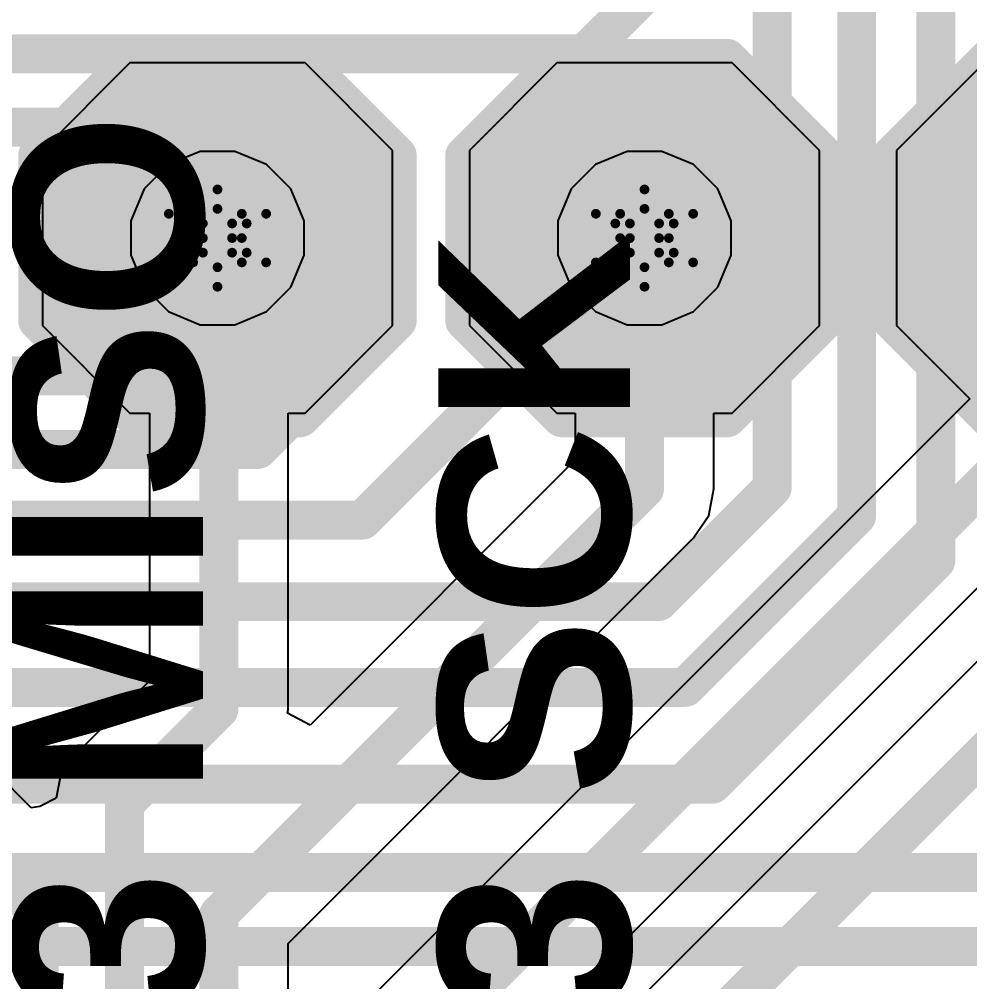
# Model space of a CAD drawing. Header units: inches. Extents: x -2.7 to 10.9, y -2.9 to 7.4.
# Drawn here: x 1.1159 to 1.3113, y 0.3491 to 0.547 of the extents above; entities that cross this region are included whole.
import ezdxf

# ---------------------------------------------------------------- set-up
doc = ezdxf.new("R2010")
doc.units = ezdxf.units.IN
doc.header["$MEASUREMENT"] = 0
for name, color, linetype in [('Board Outline', 216, 'Continuous'), ('Bottom Layer', 5, 'Continuous'), ('Bottom Solder', 6, 'Continuous'), ('Drill Drawing', 1, 'Continuous'), ('Layer 2', 16, 'Continuous'), ('Layer 3', 76, 'Continuous'), ('Top Layer', 1, 'Continuous'), ('Top Overlay', 2, 'Continuous'), ('Top Paste', 8, 'Continuous'), ('Top Solder', 216, 'Continuous'), ('Via Holes', 16, 'Continuous')]:
    doc.layers.add(name, color=color, linetype=linetype)
doc.styles.add('Arial_Bold', font='', dxfattribs={"height": 0.2})
doc.styles.get('Arial_Bold').set_extended_font_data('Arial', bold=True)

# ---------------------------------------------------------------- blocks, each defined once
blk = doc.blocks.new('T__________22')
at = {"layer": 'Top Layer'}
blk.add_hatch(color=1, dxfattribs=at).paths.add_polyline_path([(0.015, 0.03), (-0.015, 0.03), (-0.03, 0.015), (-0.03, -0.015), (-0.015, -0.03), (0.015, -0.03), (0.03, -0.015), (0.03, 0.015)])
at = {"layer": 'Top Paste'}
blk.add_hatch(color=8, dxfattribs=at).paths.add_polyline_path([(0.015, 0.03), (-0.015, 0.03), (-0.03, 0.015), (-0.03, -0.015), (-0.015, -0.03), (0.015, -0.03), (0.03, -0.015), (0.03, 0.015)])
at = {"layer": 'Top Solder'}
blk.add_hatch(color=216, dxfattribs=at).paths.add_polyline_path([(0.017, 0.034), (-0.017, 0.034), (-0.034, 0.017), (-0.034, -0.017), (-0.017, -0.034), (0.017, -0.034), (0.034, -0.017), (0.034, 0.017)])
at = {"layer": 'Top Overlay'}
for points in [[(-0.037, 0.017, 0.00787, 0.00787, 0), (-0.017, 0.037, 0.00787, 0.00787, 0)], [(-0.017, 0.037, 0.00787, 0.00787, 0), (0.017, 0.037, 0.00787, 0.00787, 0)], [(0.017, 0.037, 0.00787, 0.00787, 0), (0.037, 0.017, 0.00787, 0.00787, 0)], [(-0.037, -0.017, 0.00787, 0.00787, 0), (-0.037, 0.017, 0.00787, 0.00787, 0)], [(0.037, -0.017, 0.00787, 0.00787, 0), (0.037, 0.017, 0.00787, 0.00787, 0)], [(-0.037, -0.017, 0.00787, 0.00787, 0), (-0.017, -0.037, 0.00787, 0.00787, 0)], [(0.017, -0.037, 0.00787, 0.00787, 0), (0.037, -0.017, 0.00787, 0.00787, 0)], [(-0.017, -0.037, 0.00787, 0.00787, 0), (0.017, -0.037, 0.00787, 0.00787, 0)]]:
    blk.add_lwpolyline(points, format="xyseb", dxfattribs=at)
for points in [[(-0.01897, 0.037, 0.00394, 0.00394, 1), (-0.01503, 0.037, 0.00394, 0.00394, 1)], [(-0.01897, 0.037, 0.00394, 0.00394, 1), (-0.01503, 0.037, 0.00394, 0.00394, 1)], [(0.01503, 0.037, 0.00394, 0.00394, 1), (0.01897, 0.037, 0.00394, 0.00394, 1)], [(0.01503, 0.037, 0.00394, 0.00394, 1), (0.01897, 0.037, 0.00394, 0.00394, 1)], [(-0.03897, 0.017, 0.00394, 0.00394, 1), (-0.03503, 0.017, 0.00394, 0.00394, 1)], [(-0.03897, 0.017, 0.00394, 0.00394, 1), (-0.03503, 0.017, 0.00394, 0.00394, 1)], [(0.03503, 0.017, 0.00394, 0.00394, 1), (0.03897, 0.017, 0.00394, 0.00394, 1)], [(0.03503, 0.017, 0.00394, 0.00394, 1), (0.03897, 0.017, 0.00394, 0.00394, 1)], [(-0.03897, -0.017, 0.00394, 0.00394, 1), (-0.03503, -0.017, 0.00394, 0.00394, 1)], [(-0.03897, -0.017, 0.00394, 0.00394, 1), (-0.03503, -0.017, 0.00394, 0.00394, 1)], [(0.03503, -0.017, 0.00394, 0.00394, 1), (0.03897, -0.017, 0.00394, 0.00394, 1)], [(0.03503, -0.017, 0.00394, 0.00394, 1), (0.03897, -0.017, 0.00394, 0.00394, 1)], [(-0.01897, -0.037, 0.00394, 0.00394, 1), (-0.01503, -0.037, 0.00394, 0.00394, 1)], [(-0.01897, -0.037, 0.00394, 0.00394, 1), (-0.01503, -0.037, 0.00394, 0.00394, 1)], [(0.01503, -0.037, 0.00394, 0.00394, 1), (0.01897, -0.037, 0.00394, 0.00394, 1)], [(0.01503, -0.037, 0.00394, 0.00394, 1), (0.01897, -0.037, 0.00394, 0.00394, 1)]]:
    blk.add_lwpolyline(points, format="xyseb", close=True, dxfattribs=at)
blk = doc.blocks.new('T__________223')
at = {"layer": 'Top Layer'}
blk.add_hatch(color=1, dxfattribs=at).paths.add_polyline_path([(0.015, 0.03), (-0.015, 0.03), (-0.03, 0.015), (-0.03, -0.015), (-0.015, -0.03), (0.015, -0.03), (0.03, -0.015), (0.03, 0.015)])
at = {"layer": 'Top Paste'}
blk.add_hatch(color=8, dxfattribs=at).paths.add_polyline_path([(0.015, 0.03), (-0.015, 0.03), (-0.03, 0.015), (-0.03, -0.015), (-0.015, -0.03), (0.015, -0.03), (0.03, -0.015), (0.03, 0.015)])
at = {"layer": 'Top Solder'}
blk.add_hatch(color=216, dxfattribs=at).paths.add_polyline_path([(0.017, 0.034), (-0.017, 0.034), (-0.034, 0.017), (-0.034, -0.017), (-0.017, -0.034), (0.017, -0.034), (0.034, -0.017), (0.034, 0.017)])
at = {"layer": 'Top Overlay'}
for points in [[(-0.017, 0.037, 0.00787, 0.00787, 0), (-0.037, 0.017, 0.00787, 0.00787, 0)], [(-0.017, 0.037, 0.00787, 0.00787, 0), (0.017, 0.037, 0.00787, 0.00787, 0)], [(-0.017, 0.037, 0.00787, 0.00787, 0), (0.017, 0.037, 0.00787, 0.00787, 0)], [(0.017, 0.037, 0.00787, 0.00787, 0), (0.037, 0.017, 0.00787, 0.00787, 0)], [(-0.037, 0.017, 0.00787, 0.00787, 0), (-0.037, -0.017, 0.00787, 0.00787, 0)], [(0.037, 0.017, 0.00787, 0.00787, 0), (0.037, -0.017, 0.00787, 0.00787, 0)], [(-0.037, -0.017, 0.00787, 0.00787, 0), (-0.017, -0.037, 0.00787, 0.00787, 0)], [(0.037, -0.017, 0.00787, 0.00787, 0), (0.017, -0.037, 0.00787, 0.00787, 0)], [(-0.017, -0.037, 0.00787, 0.00787, 0), (0.017, -0.037, 0.00787, 0.00787, 0)], [(-0.017, -0.037, 0.00787, 0.00787, 0), (0.017, -0.037, 0.00787, 0.00787, 0)]]:
    blk.add_lwpolyline(points, format="xyseb", dxfattribs=at)
for points in [[(-0.01897, 0.037, 0.00394, 0.00394, 1), (-0.01503, 0.037, 0.00394, 0.00394, 1)], [(-0.01897, 0.037, 0.00394, 0.00394, 1), (-0.01503, 0.037, 0.00394, 0.00394, 1)], [(-0.01897, 0.037, 0.00394, 0.00394, 1), (-0.01503, 0.037, 0.00394, 0.00394, 1)], [(0.01503, 0.037, 0.00394, 0.00394, 1), (0.01897, 0.037, 0.00394, 0.00394, 1)], [(0.01503, 0.037, 0.00394, 0.00394, 1), (0.01897, 0.037, 0.00394, 0.00394, 1)], [(0.01503, 0.037, 0.00394, 0.00394, 1), (0.01897, 0.037, 0.00394, 0.00394, 1)], [(-0.03897, 0.017, 0.00394, 0.00394, 1), (-0.03503, 0.017, 0.00394, 0.00394, 1)], [(-0.03897, 0.017, 0.00394, 0.00394, 1), (-0.03503, 0.017, 0.00394, 0.00394, 1)], [(0.03503, 0.017, 0.00394, 0.00394, 1), (0.03897, 0.017, 0.00394, 0.00394, 1)], [(0.03503, 0.017, 0.00394, 0.00394, 1), (0.03897, 0.017, 0.00394, 0.00394, 1)], [(-0.03897, -0.017, 0.00394, 0.00394, 1), (-0.03503, -0.017, 0.00394, 0.00394, 1)], [(-0.03897, -0.017, 0.00394, 0.00394, 1), (-0.03503, -0.017, 0.00394, 0.00394, 1)], [(0.03503, -0.017, 0.00394, 0.00394, 1), (0.03897, -0.017, 0.00394, 0.00394, 1)], [(0.03503, -0.017, 0.00394, 0.00394, 1), (0.03897, -0.017, 0.00394, 0.00394, 1)], [(-0.01897, -0.037, 0.00394, 0.00394, 1), (-0.01503, -0.037, 0.00394, 0.00394, 1)], [(-0.01897, -0.037, 0.00394, 0.00394, 1), (-0.01503, -0.037, 0.00394, 0.00394, 1)], [(-0.01897, -0.037, 0.00394, 0.00394, 1), (-0.01503, -0.037, 0.00394, 0.00394, 1)], [(0.01503, -0.037, 0.00394, 0.00394, 1), (0.01897, -0.037, 0.00394, 0.00394, 1)], [(0.01503, -0.037, 0.00394, 0.00394, 1), (0.01897, -0.037, 0.00394, 0.00394, 1)], [(0.01503, -0.037, 0.00394, 0.00394, 1), (0.01897, -0.037, 0.00394, 0.00394, 1)]]:
    blk.add_lwpolyline(points, format="xyseb", close=True, dxfattribs=at)
blk = doc.blocks.new('T__________233')
at = {"layer": 'Top Layer'}
blk.add_hatch(color=1, dxfattribs=at).paths.add_polyline_path([(0.015, 0.03), (-0.015, 0.03), (-0.03, 0.015), (-0.03, -0.015), (-0.015, -0.03), (0.015, -0.03), (0.03, -0.015), (0.03, 0.015)])
at = {"layer": 'Top Paste'}
blk.add_hatch(color=8, dxfattribs=at).paths.add_polyline_path([(0.015, 0.03), (-0.015, 0.03), (-0.03, 0.015), (-0.03, -0.015), (-0.015, -0.03), (0.015, -0.03), (0.03, -0.015), (0.03, 0.015)])
at = {"layer": 'Top Solder'}
blk.add_hatch(color=216, dxfattribs=at).paths.add_polyline_path([(0.017, 0.034), (-0.017, 0.034), (-0.034, 0.017), (-0.034, -0.017), (-0.017, -0.034), (0.017, -0.034), (0.034, -0.017), (0.034, 0.017)])
at = {"layer": 'Top Overlay'}
for points in [[(-0.037, 0.017, 0.00787, 0.00787, 0), (-0.017, 0.037, 0.00787, 0.00787, 0)], [(0.017, 0.037, 0.00787, 0.00787, 0), (-0.017, 0.037, 0.00787, 0.00787, 0)], [(0.017, 0.037, 0.00787, 0.00787, 0), (-0.017, 0.037, 0.00787, 0.00787, 0)], [(0.037, 0.017, 0.00787, 0.00787, 0), (0.017, 0.037, 0.00787, 0.00787, 0)], [(-0.037, -0.017, 0.00787, 0.00787, 0), (-0.037, 0.017, 0.00787, 0.00787, 0)], [(0.037, -0.017, 0.00787, 0.00787, 0), (0.037, 0.017, 0.00787, 0.00787, 0)], [(-0.017, -0.037, 0.00787, 0.00787, 0), (-0.037, -0.017, 0.00787, 0.00787, 0)], [(0.017, -0.037, 0.00787, 0.00787, 0), (0.037, -0.017, 0.00787, 0.00787, 0)], [(0.017, -0.037, 0.00787, 0.00787, 0), (-0.017, -0.037, 0.00787, 0.00787, 0)], [(0.017, -0.037, 0.00787, 0.00787, 0), (-0.017, -0.037, 0.00787, 0.00787, 0)]]:
    blk.add_lwpolyline(points, format="xyseb", dxfattribs=at)
for points in [[(-0.01897, 0.037, 0.00394, 0.00394, 1), (-0.01503, 0.037, 0.00394, 0.00394, 1)], [(-0.01897, 0.037, 0.00394, 0.00394, 1), (-0.01503, 0.037, 0.00394, 0.00394, 1)], [(-0.01897, 0.037, 0.00394, 0.00394, 1), (-0.01503, 0.037, 0.00394, 0.00394, 1)], [(0.01503, 0.037, 0.00394, 0.00394, 1), (0.01897, 0.037, 0.00394, 0.00394, 1)], [(0.01503, 0.037, 0.00394, 0.00394, 1), (0.01897, 0.037, 0.00394, 0.00394, 1)], [(0.01503, 0.037, 0.00394, 0.00394, 1), (0.01897, 0.037, 0.00394, 0.00394, 1)], [(-0.03897, 0.017, 0.00394, 0.00394, 1), (-0.03503, 0.017, 0.00394, 0.00394, 1)], [(-0.03897, 0.017, 0.00394, 0.00394, 1), (-0.03503, 0.017, 0.00394, 0.00394, 1)], [(0.03503, 0.017, 0.00394, 0.00394, 1), (0.03897, 0.017, 0.00394, 0.00394, 1)], [(0.03503, 0.017, 0.00394, 0.00394, 1), (0.03897, 0.017, 0.00394, 0.00394, 1)], [(-0.03897, -0.017, 0.00394, 0.00394, 1), (-0.03503, -0.017, 0.00394, 0.00394, 1)], [(-0.03897, -0.017, 0.00394, 0.00394, 1), (-0.03503, -0.017, 0.00394, 0.00394, 1)], [(0.03503, -0.017, 0.00394, 0.00394, 1), (0.03897, -0.017, 0.00394, 0.00394, 1)], [(0.03503, -0.017, 0.00394, 0.00394, 1), (0.03897, -0.017, 0.00394, 0.00394, 1)], [(-0.01897, -0.037, 0.00394, 0.00394, 1), (-0.01503, -0.037, 0.00394, 0.00394, 1)], [(-0.01897, -0.037, 0.00394, 0.00394, 1), (-0.01503, -0.037, 0.00394, 0.00394, 1)], [(-0.01897, -0.037, 0.00394, 0.00394, 1), (-0.01503, -0.037, 0.00394, 0.00394, 1)], [(0.01503, -0.037, 0.00394, 0.00394, 1), (0.01897, -0.037, 0.00394, 0.00394, 1)], [(0.01503, -0.037, 0.00394, 0.00394, 1), (0.01897, -0.037, 0.00394, 0.00394, 1)], [(0.01503, -0.037, 0.00394, 0.00394, 1), (0.01897, -0.037, 0.00394, 0.00394, 1)]]:
    blk.add_lwpolyline(points, format="xyseb", close=True, dxfattribs=at)

msp = doc.modelspace()

# ---------------------------------------------------------------- hatches: boundary and pattern name
at = {"layer": 'Bottom Layer'}
h = msp.add_hatch(color=5, dxfattribs=at)
edge = h.paths.add_edge_path()
edge.add_arc((1.15667, 0.502), 0.01181, 0, 360)
h = msp.add_hatch(color=5, dxfattribs=at)
edge = h.paths.add_edge_path()
edge.add_arc((1.24444, 0.502), 0.01181, 0, 360)
at = {"layer": 'Bottom Solder'}
h = msp.add_hatch(color=6, dxfattribs=at)
edge = h.paths.add_edge_path()
edge.add_arc((1.15667, 0.502), 0.01581, 0, 360)
h = msp.add_hatch(color=6, dxfattribs=at)
edge = h.paths.add_edge_path()
edge.add_arc((1.24444, 0.502), 0.01581, 0, 360)
at = {"layer": 'Layer 2'}
h = msp.add_hatch(color=16, dxfattribs=at)
edge = h.paths.add_edge_path()
edge.add_arc((1.15667, 0.502), 0.01181, 0, 360)
h = msp.add_hatch(color=16, dxfattribs=at)
edge = h.paths.add_edge_path()
edge.add_arc((1.24444, 0.502), 0.01181, 0, 360)
at = {"layer": 'Layer 3'}
h = msp.add_hatch(color=76, dxfattribs=at)
edge = h.paths.add_edge_path()
edge.add_arc((1.15667, 0.502), 0.01181, 0, 360)
h = msp.add_hatch(color=76, dxfattribs=at)
edge = h.paths.add_edge_path()
edge.add_arc((1.24444, 0.502), 0.01181, 0, 360)
at = {"layer": 'Top Layer'}
h = msp.add_hatch(color=1, dxfattribs=at)
edge = h.paths.add_edge_path()
edge.add_arc((1.15667, 0.502), 0.01181, 0, 360)
h = msp.add_hatch(color=1, dxfattribs=at)
edge = h.paths.add_edge_path()
edge.add_arc((1.24444, 0.502), 0.01181, 0, 360)
at = {"layer": 'Top Solder'}
h = msp.add_hatch(color=216, dxfattribs=at)
edge = h.paths.add_edge_path()
edge.add_arc((1.15667, 0.502), 0.01581, 0, 360)
h = msp.add_hatch(color=216, dxfattribs=at)
edge = h.paths.add_edge_path()
edge.add_arc((1.24444, 0.502), 0.01581, 0, 360)
at = {"layer": 'Via Holes'}
h = msp.add_hatch(color=7, dxfattribs=at)
edge = h.paths.add_edge_path()
edge.add_arc((1.15667, 0.502), 0.00591, 0, 360)
h = msp.add_hatch(color=7, dxfattribs=at)
edge = h.paths.add_edge_path()
edge.add_arc((1.24444, 0.502), 0.00591, 0, 360)

# ---------------------------------------------------------------- linework, layer by layer
at = {"layer": 'Board Outline'}
msp.add_lwpolyline([(-2.49969, 1.37795, 0.005, 0.005, -0.740599), (2.8433, 0.25075, 0.005, 0.005, 0)], format="xyseb", dxfattribs=at)
at = {"layer": 'Bottom Layer'}
for points in [[(1.30434, 0.43572, 0.008, 0.008, 0), (1.30434, 0.62998, 0.008, 0.008, 0)], [(1.28804, 0.44487, 0.008, 0.008, 0), (1.28804, 0.616, 0.008, 0.008, 0)], [(1.2321, 0.53989, 0.008, 0.008, 0), (1.27068, 0.57848, 0.008, 0.008, 0)], [(1.27068, 0.45068, 0.008, 0.008, 0), (1.27068, 0.57848, 0.008, 0.008, 0)], [(0.97345, 0.53989, 0.008, 0.008, 0), (1.2321, 0.53989, 0.008, 0.008, 0)], [(1.09167, 0.52478, 0.008, 0.008, 0), (1.1717, 0.52478, 0.008, 0.008, 0)], [(1.1717, 0.52478, 0.008, 0.008, 0), (1.18258, 0.5139, 0.008, 0.008, 0)], [(1.18258, 0.47617, 0.008, 0.008, 0), (1.18258, 0.5139, 0.008, 0.008, 0)], [(1.12833, 0.47366, 0.008, 0.008, 0), (1.15667, 0.502, 0.008, 0.008, 0)], [(1.18647, 0.44403, 0.008, 0.008, 0), (1.24444, 0.502, 0.008, 0.008, 0)], [(1.16496, 0.45855, 0.008, 0.008, 0), (1.18258, 0.47617, 0.008, 0.008, 0)], [(0.88343, 0.47366, 0.008, 0.008, 0), (1.12833, 0.47366, 0.008, 0.008, 0)], [(0.87716, 0.45855, 0.008, 0.008, 0), (1.16496, 0.45855, 0.008, 0.008, 0)], [(1.24727, 0.42727, 0.008, 0.008, 0), (1.27068, 0.45068, 0.008, 0.008, 0)], [(0.87117, 0.44403, 0.008, 0.008, 0), (1.18647, 0.44403, 0.008, 0.008, 0)], [(1.25282, 0.40965, 0.008, 0.008, 0), (1.28804, 0.44487, 0.008, 0.008, 0)], [(1.25835, 0.38973, 0.008, 0.008, 0), (1.30434, 0.43572, 0.008, 0.008, 0)], [(0.75525, 0.42727, 0.008, 0.008, 0), (1.24727, 0.42727, 0.008, 0.008, 0)], [(0.76424, 0.40965, 0.008, 0.008, 0), (1.25282, 0.40965, 0.008, 0.008, 0)], [(0.77162, 0.38973, 0.008, 0.008, 0), (1.25835, 0.38973, 0.008, 0.008, 0)], [(0.78227, 0.37161, 0.008, 0.008, 0), (1.31529, 0.37161, 0.008, 0.008, 0)], [(0.90875, 0.3564, 0.008, 0.008, 0), (1.32411, 0.3564, 0.008, 0.008, 0)]]:
    msp.add_lwpolyline(points, format="xyseb", dxfattribs=at)
for points in [[(1.2301, 0.53989, 0.004, 0.004, 1), (1.2341, 0.53989, 0.004, 0.004, 1)], [(1.2301, 0.53989, 0.004, 0.004, 1), (1.2341, 0.53989, 0.004, 0.004, 1)], [(1.1697, 0.52478, 0.004, 0.004, 1), (1.1737, 0.52478, 0.004, 0.004, 1)], [(1.1697, 0.52478, 0.004, 0.004, 1), (1.1737, 0.52478, 0.004, 0.004, 1)], [(1.18058, 0.5139, 0.004, 0.004, 1), (1.18458, 0.5139, 0.004, 0.004, 1)], [(1.18058, 0.5139, 0.004, 0.004, 1), (1.18458, 0.5139, 0.004, 0.004, 1)], [(1.15467, 0.502, 0.004, 0.004, 1), (1.15867, 0.502, 0.004, 0.004, 1)], [(1.24244, 0.502, 0.004, 0.004, 1), (1.24644, 0.502, 0.004, 0.004, 1)], [(1.18058, 0.47617, 0.004, 0.004, 1), (1.18458, 0.47617, 0.004, 0.004, 1)], [(1.18058, 0.47617, 0.004, 0.004, 1), (1.18458, 0.47617, 0.004, 0.004, 1)], [(1.12633, 0.47366, 0.004, 0.004, 1), (1.13033, 0.47366, 0.004, 0.004, 1)], [(1.12633, 0.47366, 0.004, 0.004, 1), (1.13033, 0.47366, 0.004, 0.004, 1)], [(1.16296, 0.45855, 0.004, 0.004, 1), (1.16696, 0.45855, 0.004, 0.004, 1)], [(1.16296, 0.45855, 0.004, 0.004, 1), (1.16696, 0.45855, 0.004, 0.004, 1)], [(1.26868, 0.45068, 0.004, 0.004, 1), (1.27268, 0.45068, 0.004, 0.004, 1)], [(1.26868, 0.45068, 0.004, 0.004, 1), (1.27268, 0.45068, 0.004, 0.004, 1)], [(1.18447, 0.44403, 0.004, 0.004, 1), (1.18847, 0.44403, 0.004, 0.004, 1)], [(1.18447, 0.44403, 0.004, 0.004, 1), (1.18847, 0.44403, 0.004, 0.004, 1)], [(1.28604, 0.44487, 0.004, 0.004, 1), (1.29004, 0.44487, 0.004, 0.004, 1)], [(1.28604, 0.44487, 0.004, 0.004, 1), (1.29004, 0.44487, 0.004, 0.004, 1)], [(1.30234, 0.43572, 0.004, 0.004, 1), (1.30634, 0.43572, 0.004, 0.004, 1)], [(1.30234, 0.43572, 0.004, 0.004, 1), (1.30634, 0.43572, 0.004, 0.004, 1)], [(1.24527, 0.42727, 0.004, 0.004, 1), (1.24927, 0.42727, 0.004, 0.004, 1)], [(1.24527, 0.42727, 0.004, 0.004, 1), (1.24927, 0.42727, 0.004, 0.004, 1)], [(1.25082, 0.40965, 0.004, 0.004, 1), (1.25482, 0.40965, 0.004, 0.004, 1)], [(1.25082, 0.40965, 0.004, 0.004, 1), (1.25482, 0.40965, 0.004, 0.004, 1)], [(1.25635, 0.38973, 0.004, 0.004, 1), (1.26035, 0.38973, 0.004, 0.004, 1)], [(1.25635, 0.38973, 0.004, 0.004, 1), (1.26035, 0.38973, 0.004, 0.004, 1)]]:
    msp.add_lwpolyline(points, format="xyseb", close=True, dxfattribs=at)
at = {"layer": 'Drill Drawing'}
for points in [[(1.15167, 0.507, 0.002, 0.002, 0), (1.15667, 0.512, 0.002, 0.002, 0)], [(1.15667, 0.512, 0.002, 0.002, 0), (1.16167, 0.507, 0.002, 0.002, 0)], [(1.23944, 0.507, 0.002, 0.002, 0), (1.24444, 0.512, 0.002, 0.002, 0)], [(1.24444, 0.512, 0.002, 0.002, 0), (1.24944, 0.507, 0.002, 0.002, 0)], [(1.15367, 0.505, 0.002, 0.002, 0), (1.15667, 0.508, 0.002, 0.002, 0)], [(1.15667, 0.508, 0.002, 0.002, 0), (1.15967, 0.505, 0.002, 0.002, 0)], [(1.24144, 0.505, 0.002, 0.002, 0), (1.24444, 0.508, 0.002, 0.002, 0)], [(1.24444, 0.508, 0.002, 0.002, 0), (1.24744, 0.505, 0.002, 0.002, 0)], [(1.14667, 0.507, 0.002, 0.002, 0), (1.15167, 0.502, 0.002, 0.002, 0)], [(1.14667, 0.507, 0.002, 0.002, 0), (1.15167, 0.507, 0.002, 0.002, 0)], [(1.16167, 0.507, 0.002, 0.002, 0), (1.16667, 0.507, 0.002, 0.002, 0)], [(1.16167, 0.502, 0.002, 0.002, 0), (1.16667, 0.507, 0.002, 0.002, 0)], [(1.23444, 0.507, 0.002, 0.002, 0), (1.23944, 0.502, 0.002, 0.002, 0)], [(1.23444, 0.507, 0.002, 0.002, 0), (1.23944, 0.507, 0.002, 0.002, 0)], [(1.24944, 0.507, 0.002, 0.002, 0), (1.25444, 0.507, 0.002, 0.002, 0)], [(1.24944, 0.502, 0.002, 0.002, 0), (1.25444, 0.507, 0.002, 0.002, 0)], [(1.15067, 0.505, 0.002, 0.002, 0), (1.15367, 0.502, 0.002, 0.002, 0)], [(1.15067, 0.505, 0.002, 0.002, 0), (1.15367, 0.505, 0.002, 0.002, 0)], [(1.15967, 0.505, 0.002, 0.002, 0), (1.16267, 0.505, 0.002, 0.002, 0)], [(1.15967, 0.502, 0.002, 0.002, 0), (1.16267, 0.505, 0.002, 0.002, 0)], [(1.23844, 0.505, 0.002, 0.002, 0), (1.24144, 0.502, 0.002, 0.002, 0)], [(1.23844, 0.505, 0.002, 0.002, 0), (1.24144, 0.505, 0.002, 0.002, 0)], [(1.24744, 0.505, 0.002, 0.002, 0), (1.25044, 0.505, 0.002, 0.002, 0)], [(1.24744, 0.502, 0.002, 0.002, 0), (1.25044, 0.505, 0.002, 0.002, 0)], [(1.14667, 0.497, 0.002, 0.002, 0), (1.15167, 0.502, 0.002, 0.002, 0)], [(1.15067, 0.499, 0.002, 0.002, 0), (1.15367, 0.502, 0.002, 0.002, 0)], [(1.15967, 0.502, 0.002, 0.002, 0), (1.16267, 0.499, 0.002, 0.002, 0)], [(1.16167, 0.502, 0.002, 0.002, 0), (1.16667, 0.497, 0.002, 0.002, 0)], [(1.23444, 0.497, 0.002, 0.002, 0), (1.23944, 0.502, 0.002, 0.002, 0)], [(1.23844, 0.499, 0.002, 0.002, 0), (1.24144, 0.502, 0.002, 0.002, 0)], [(1.24744, 0.502, 0.002, 0.002, 0), (1.25044, 0.499, 0.002, 0.002, 0)], [(1.24944, 0.502, 0.002, 0.002, 0), (1.25444, 0.497, 0.002, 0.002, 0)], [(1.15067, 0.499, 0.002, 0.002, 0), (1.15367, 0.499, 0.002, 0.002, 0)], [(1.15367, 0.499, 0.002, 0.002, 0), (1.15667, 0.496, 0.002, 0.002, 0)], [(1.15667, 0.496, 0.002, 0.002, 0), (1.15967, 0.499, 0.002, 0.002, 0)], [(1.15967, 0.499, 0.002, 0.002, 0), (1.16267, 0.499, 0.002, 0.002, 0)], [(1.23844, 0.499, 0.002, 0.002, 0), (1.24144, 0.499, 0.002, 0.002, 0)], [(1.24144, 0.499, 0.002, 0.002, 0), (1.24444, 0.496, 0.002, 0.002, 0)], [(1.24444, 0.496, 0.002, 0.002, 0), (1.24744, 0.499, 0.002, 0.002, 0)], [(1.24744, 0.499, 0.002, 0.002, 0), (1.25044, 0.499, 0.002, 0.002, 0)], [(1.14667, 0.497, 0.002, 0.002, 0), (1.15167, 0.497, 0.002, 0.002, 0)], [(1.15167, 0.497, 0.002, 0.002, 0), (1.15667, 0.492, 0.002, 0.002, 0)], [(1.15667, 0.492, 0.002, 0.002, 0), (1.16167, 0.497, 0.002, 0.002, 0)], [(1.16167, 0.497, 0.002, 0.002, 0), (1.16667, 0.497, 0.002, 0.002, 0)], [(1.23444, 0.497, 0.002, 0.002, 0), (1.23944, 0.497, 0.002, 0.002, 0)], [(1.23944, 0.497, 0.002, 0.002, 0), (1.24444, 0.492, 0.002, 0.002, 0)], [(1.24444, 0.492, 0.002, 0.002, 0), (1.24944, 0.497, 0.002, 0.002, 0)], [(1.24944, 0.497, 0.002, 0.002, 0), (1.25444, 0.497, 0.002, 0.002, 0)]]:
    msp.add_lwpolyline(points, format="xyseb", dxfattribs=at)
for points in [[(1.15617, 0.512, 0.001, 0.001, 1), (1.15717, 0.512, 0.001, 0.001, 1)], [(1.15617, 0.512, 0.001, 0.001, 1), (1.15717, 0.512, 0.001, 0.001, 1)], [(1.24394, 0.512, 0.001, 0.001, 1), (1.24494, 0.512, 0.001, 0.001, 1)], [(1.24394, 0.512, 0.001, 0.001, 1), (1.24494, 0.512, 0.001, 0.001, 1)], [(1.15617, 0.508, 0.001, 0.001, 1), (1.15717, 0.508, 0.001, 0.001, 1)], [(1.15617, 0.508, 0.001, 0.001, 1), (1.15717, 0.508, 0.001, 0.001, 1)], [(1.24394, 0.508, 0.001, 0.001, 1), (1.24494, 0.508, 0.001, 0.001, 1)], [(1.24394, 0.508, 0.001, 0.001, 1), (1.24494, 0.508, 0.001, 0.001, 1)], [(1.14617, 0.507, 0.001, 0.001, 1), (1.14717, 0.507, 0.001, 0.001, 1)], [(1.14617, 0.507, 0.001, 0.001, 1), (1.14717, 0.507, 0.001, 0.001, 1)], [(1.15117, 0.507, 0.001, 0.001, 1), (1.15217, 0.507, 0.001, 0.001, 1)], [(1.15117, 0.507, 0.001, 0.001, 1), (1.15217, 0.507, 0.001, 0.001, 1)], [(1.16117, 0.507, 0.001, 0.001, 1), (1.16217, 0.507, 0.001, 0.001, 1)], [(1.16117, 0.507, 0.001, 0.001, 1), (1.16217, 0.507, 0.001, 0.001, 1)], [(1.16617, 0.507, 0.001, 0.001, 1), (1.16717, 0.507, 0.001, 0.001, 1)], [(1.16617, 0.507, 0.001, 0.001, 1), (1.16717, 0.507, 0.001, 0.001, 1)], [(1.23394, 0.507, 0.001, 0.001, 1), (1.23494, 0.507, 0.001, 0.001, 1)], [(1.23394, 0.507, 0.001, 0.001, 1), (1.23494, 0.507, 0.001, 0.001, 1)], [(1.23894, 0.507, 0.001, 0.001, 1), (1.23994, 0.507, 0.001, 0.001, 1)], [(1.23894, 0.507, 0.001, 0.001, 1), (1.23994, 0.507, 0.001, 0.001, 1)], [(1.24894, 0.507, 0.001, 0.001, 1), (1.24994, 0.507, 0.001, 0.001, 1)], [(1.24894, 0.507, 0.001, 0.001, 1), (1.24994, 0.507, 0.001, 0.001, 1)], [(1.25394, 0.507, 0.001, 0.001, 1), (1.25494, 0.507, 0.001, 0.001, 1)], [(1.25394, 0.507, 0.001, 0.001, 1), (1.25494, 0.507, 0.001, 0.001, 1)], [(1.15017, 0.505, 0.001, 0.001, 1), (1.15117, 0.505, 0.001, 0.001, 1)], [(1.15017, 0.505, 0.001, 0.001, 1), (1.15117, 0.505, 0.001, 0.001, 1)], [(1.15317, 0.505, 0.001, 0.001, 1), (1.15417, 0.505, 0.001, 0.001, 1)], [(1.15317, 0.505, 0.001, 0.001, 1), (1.15417, 0.505, 0.001, 0.001, 1)], [(1.15917, 0.505, 0.001, 0.001, 1), (1.16017, 0.505, 0.001, 0.001, 1)], [(1.15917, 0.505, 0.001, 0.001, 1), (1.16017, 0.505, 0.001, 0.001, 1)], [(1.16217, 0.505, 0.001, 0.001, 1), (1.16317, 0.505, 0.001, 0.001, 1)], [(1.16217, 0.505, 0.001, 0.001, 1), (1.16317, 0.505, 0.001, 0.001, 1)], [(1.23794, 0.505, 0.001, 0.001, 1), (1.23894, 0.505, 0.001, 0.001, 1)], [(1.23794, 0.505, 0.001, 0.001, 1), (1.23894, 0.505, 0.001, 0.001, 1)], [(1.24094, 0.505, 0.001, 0.001, 1), (1.24194, 0.505, 0.001, 0.001, 1)], [(1.24094, 0.505, 0.001, 0.001, 1), (1.24194, 0.505, 0.001, 0.001, 1)], [(1.24694, 0.505, 0.001, 0.001, 1), (1.24794, 0.505, 0.001, 0.001, 1)], [(1.24694, 0.505, 0.001, 0.001, 1), (1.24794, 0.505, 0.001, 0.001, 1)], [(1.24994, 0.505, 0.001, 0.001, 1), (1.25094, 0.505, 0.001, 0.001, 1)], [(1.24994, 0.505, 0.001, 0.001, 1), (1.25094, 0.505, 0.001, 0.001, 1)], [(1.15117, 0.502, 0.001, 0.001, 1), (1.15217, 0.502, 0.001, 0.001, 1)], [(1.15117, 0.502, 0.001, 0.001, 1), (1.15217, 0.502, 0.001, 0.001, 1)], [(1.15317, 0.502, 0.001, 0.001, 1), (1.15417, 0.502, 0.001, 0.001, 1)], [(1.15317, 0.502, 0.001, 0.001, 1), (1.15417, 0.502, 0.001, 0.001, 1)], [(1.15917, 0.502, 0.001, 0.001, 1), (1.16017, 0.502, 0.001, 0.001, 1)], [(1.15917, 0.502, 0.001, 0.001, 1), (1.16017, 0.502, 0.001, 0.001, 1)], [(1.16117, 0.502, 0.001, 0.001, 1), (1.16217, 0.502, 0.001, 0.001, 1)], [(1.16117, 0.502, 0.001, 0.001, 1), (1.16217, 0.502, 0.001, 0.001, 1)], [(1.23894, 0.502, 0.001, 0.001, 1), (1.23994, 0.502, 0.001, 0.001, 1)], [(1.23894, 0.502, 0.001, 0.001, 1), (1.23994, 0.502, 0.001, 0.001, 1)], [(1.24094, 0.502, 0.001, 0.001, 1), (1.24194, 0.502, 0.001, 0.001, 1)], [(1.24094, 0.502, 0.001, 0.001, 1), (1.24194, 0.502, 0.001, 0.001, 1)], [(1.24694, 0.502, 0.001, 0.001, 1), (1.24794, 0.502, 0.001, 0.001, 1)], [(1.24694, 0.502, 0.001, 0.001, 1), (1.24794, 0.502, 0.001, 0.001, 1)], [(1.24894, 0.502, 0.001, 0.001, 1), (1.24994, 0.502, 0.001, 0.001, 1)], [(1.24894, 0.502, 0.001, 0.001, 1), (1.24994, 0.502, 0.001, 0.001, 1)], [(1.15017, 0.499, 0.001, 0.001, 1), (1.15117, 0.499, 0.001, 0.001, 1)], [(1.15017, 0.499, 0.001, 0.001, 1), (1.15117, 0.499, 0.001, 0.001, 1)], [(1.15317, 0.499, 0.001, 0.001, 1), (1.15417, 0.499, 0.001, 0.001, 1)], [(1.15317, 0.499, 0.001, 0.001, 1), (1.15417, 0.499, 0.001, 0.001, 1)], [(1.15917, 0.499, 0.001, 0.001, 1), (1.16017, 0.499, 0.001, 0.001, 1)], [(1.15917, 0.499, 0.001, 0.001, 1), (1.16017, 0.499, 0.001, 0.001, 1)], [(1.16217, 0.499, 0.001, 0.001, 1), (1.16317, 0.499, 0.001, 0.001, 1)], [(1.16217, 0.499, 0.001, 0.001, 1), (1.16317, 0.499, 0.001, 0.001, 1)], [(1.23794, 0.499, 0.001, 0.001, 1), (1.23894, 0.499, 0.001, 0.001, 1)], [(1.23794, 0.499, 0.001, 0.001, 1), (1.23894, 0.499, 0.001, 0.001, 1)], [(1.24094, 0.499, 0.001, 0.001, 1), (1.24194, 0.499, 0.001, 0.001, 1)], [(1.24094, 0.499, 0.001, 0.001, 1), (1.24194, 0.499, 0.001, 0.001, 1)], [(1.24694, 0.499, 0.001, 0.001, 1), (1.24794, 0.499, 0.001, 0.001, 1)], [(1.24694, 0.499, 0.001, 0.001, 1), (1.24794, 0.499, 0.001, 0.001, 1)], [(1.24994, 0.499, 0.001, 0.001, 1), (1.25094, 0.499, 0.001, 0.001, 1)], [(1.24994, 0.499, 0.001, 0.001, 1), (1.25094, 0.499, 0.001, 0.001, 1)], [(1.14617, 0.497, 0.001, 0.001, 1), (1.14717, 0.497, 0.001, 0.001, 1)], [(1.14617, 0.497, 0.001, 0.001, 1), (1.14717, 0.497, 0.001, 0.001, 1)], [(1.15117, 0.497, 0.001, 0.001, 1), (1.15217, 0.497, 0.001, 0.001, 1)], [(1.15117, 0.497, 0.001, 0.001, 1), (1.15217, 0.497, 0.001, 0.001, 1)], [(1.15617, 0.496, 0.001, 0.001, 1), (1.15717, 0.496, 0.001, 0.001, 1)], [(1.15617, 0.496, 0.001, 0.001, 1), (1.15717, 0.496, 0.001, 0.001, 1)], [(1.16117, 0.497, 0.001, 0.001, 1), (1.16217, 0.497, 0.001, 0.001, 1)], [(1.16117, 0.497, 0.001, 0.001, 1), (1.16217, 0.497, 0.001, 0.001, 1)], [(1.16617, 0.497, 0.001, 0.001, 1), (1.16717, 0.497, 0.001, 0.001, 1)], [(1.16617, 0.497, 0.001, 0.001, 1), (1.16717, 0.497, 0.001, 0.001, 1)], [(1.23394, 0.497, 0.001, 0.001, 1), (1.23494, 0.497, 0.001, 0.001, 1)], [(1.23394, 0.497, 0.001, 0.001, 1), (1.23494, 0.497, 0.001, 0.001, 1)], [(1.23894, 0.497, 0.001, 0.001, 1), (1.23994, 0.497, 0.001, 0.001, 1)], [(1.23894, 0.497, 0.001, 0.001, 1), (1.23994, 0.497, 0.001, 0.001, 1)], [(1.24394, 0.496, 0.001, 0.001, 1), (1.24494, 0.496, 0.001, 0.001, 1)], [(1.24394, 0.496, 0.001, 0.001, 1), (1.24494, 0.496, 0.001, 0.001, 1)], [(1.24894, 0.497, 0.001, 0.001, 1), (1.24994, 0.497, 0.001, 0.001, 1)], [(1.24894, 0.497, 0.001, 0.001, 1), (1.24994, 0.497, 0.001, 0.001, 1)], [(1.25394, 0.497, 0.001, 0.001, 1), (1.25494, 0.497, 0.001, 0.001, 1)], [(1.25394, 0.497, 0.001, 0.001, 1), (1.25494, 0.497, 0.001, 0.001, 1)], [(1.15617, 0.492, 0.001, 0.001, 1), (1.15717, 0.492, 0.001, 0.001, 1)], [(1.15617, 0.492, 0.001, 0.001, 1), (1.15717, 0.492, 0.001, 0.001, 1)], [(1.24394, 0.492, 0.001, 0.001, 1), (1.24494, 0.492, 0.001, 0.001, 1)], [(1.24394, 0.492, 0.001, 0.001, 1), (1.24494, 0.492, 0.001, 0.001, 1)]]:
    msp.add_lwpolyline(points, format="xyseb", close=True, dxfattribs=at)
at = {"layer": 'Layer 2'}
for p, q in [((1.15312, 0.51981), (1.14658, 0.5171)), ((1.16021, 0.51981), (1.15312, 0.51981)), ((1.16676, 0.5171), (1.16021, 0.51981)), ((1.2409, 0.51981), (1.23435, 0.5171)), ((1.24799, 0.51981), (1.2409, 0.51981)), ((1.25453, 0.5171), (1.24799, 0.51981)), ((1.14658, 0.5171), (1.14157, 0.51209)), ((1.17177, 0.51209), (1.16676, 0.5171)), ((1.23435, 0.5171), (1.22934, 0.51209)), ((1.25954, 0.51209), (1.25453, 0.5171)), ((1.14157, 0.51209), (1.13886, 0.50554)), ((1.17448, 0.50554), (1.17177, 0.51209)), ((1.22934, 0.51209), (1.22663, 0.50554)), ((1.26225, 0.50554), (1.25954, 0.51209)), ((1.13886, 0.50554), (1.13886, 0.49846)), ((1.17448, 0.49846), (1.17448, 0.50554)), ((1.22663, 0.50554), (1.22663, 0.49846)), ((1.26225, 0.49846), (1.26225, 0.50554)), ((1.13886, 0.49846), (1.14157, 0.49191)), ((1.17177, 0.49191), (1.17448, 0.49846)), ((1.22663, 0.49846), (1.22934, 0.49191)), ((1.25954, 0.49191), (1.26225, 0.49846)), ((1.14157, 0.49191), (1.14658, 0.4869)), ((1.16676, 0.4869), (1.17177, 0.49191)), ((1.22934, 0.49191), (1.23435, 0.4869)), ((1.25453, 0.4869), (1.25954, 0.49191)), ((1.14658, 0.4869), (1.15312, 0.48419)), ((1.16021, 0.48419), (1.16676, 0.4869)), ((1.23435, 0.4869), (1.2409, 0.48419)), ((1.24799, 0.48419), (1.25453, 0.4869)), ((1.15312, 0.48419), (1.16021, 0.48419)), ((1.2409, 0.48419), (1.24799, 0.48419))]:
    msp.add_line(p, q, dxfattribs=at)
at = {"layer": 'Layer 3'}
for p, q in [((1.15312, 0.51981), (1.14658, 0.5171)), ((1.16021, 0.51981), (1.15312, 0.51981)), ((1.16676, 0.5171), (1.16021, 0.51981)), ((1.2409, 0.51981), (1.23435, 0.5171)), ((1.24799, 0.51981), (1.2409, 0.51981)), ((1.25453, 0.5171), (1.24799, 0.51981)), ((1.14658, 0.5171), (1.14157, 0.51209)), ((1.17177, 0.51209), (1.16676, 0.5171)), ((1.23435, 0.5171), (1.22934, 0.51209)), ((1.25954, 0.51209), (1.25453, 0.5171)), ((1.14157, 0.51209), (1.13886, 0.50554)), ((1.17448, 0.50554), (1.17177, 0.51209)), ((1.22934, 0.51209), (1.22663, 0.50554)), ((1.26225, 0.50554), (1.25954, 0.51209)), ((1.13886, 0.50554), (1.13886, 0.49846)), ((1.17448, 0.49846), (1.17448, 0.50554)), ((1.22663, 0.50554), (1.22663, 0.49846)), ((1.26225, 0.49846), (1.26225, 0.50554)), ((1.13886, 0.49846), (1.14157, 0.49191)), ((1.17177, 0.49191), (1.17448, 0.49846)), ((1.22663, 0.49846), (1.22934, 0.49191)), ((1.25954, 0.49191), (1.26225, 0.49846)), ((1.14157, 0.49191), (1.14658, 0.4869)), ((1.16676, 0.4869), (1.17177, 0.49191)), ((1.22934, 0.49191), (1.23435, 0.4869)), ((1.25453, 0.4869), (1.25954, 0.49191)), ((1.14658, 0.4869), (1.15312, 0.48419)), ((1.16021, 0.48419), (1.16676, 0.4869)), ((1.23435, 0.4869), (1.2409, 0.48419)), ((1.24799, 0.48419), (1.25453, 0.4869)), ((1.15312, 0.48419), (1.16021, 0.48419)), ((1.2409, 0.48419), (1.24799, 0.48419))]:
    msp.add_line(p, q, dxfattribs=at)
at = {"layer": 'Top Layer'}
for p, q in [((1.13867, 0.538), (1.12067, 0.52)), ((1.17467, 0.538), (1.13867, 0.538)), ((1.19267, 0.52), (1.17467, 0.538)), ((1.22644, 0.538), (1.20844, 0.52)), ((1.26244, 0.538), (1.22644, 0.538)), ((1.28044, 0.52), (1.26244, 0.538)), ((1.31422, 0.538), (1.29622, 0.52)), ((1.12067, 0.52), (1.12067, 0.484)), ((1.19267, 0.484), (1.19267, 0.52)), ((1.20844, 0.52), (1.20844, 0.484)), ((1.28044, 0.484), (1.28044, 0.52)), ((1.29622, 0.52), (1.29622, 0.484)), ((1.1184, 0.38489), (1.01711, 0.48619)), ((1.384, 0.48619), (1.193, 0.29518)), ((1.12067, 0.484), (1.13867, 0.466)), ((1.17467, 0.466), (1.19267, 0.484)), ((1.20844, 0.484), (1.22644, 0.466)), ((1.26244, 0.466), (1.28044, 0.484)), ((1.29622, 0.484), (1.31129, 0.46894)), ((1.31129, 0.46894), (1.17582, 0.33347)), ((1.13867, 0.466), (1.14268, 0.466)), ((1.14268, 0.466), (1.14268, 0.41101)), ((1.17123, 0.40509), (1.17123, 0.466)), ((1.17123, 0.466), (1.17467, 0.466)), ((1.22644, 0.466), (1.23017, 0.466)), ((1.23017, 0.466), (1.23017, 0.45639)), ((1.25872, 0.45047), (1.25872, 0.466)), ((1.25872, 0.466), (1.26244, 0.466)), ((1.23017, 0.45639), (1.17569, 0.40191)), ((1.18838, 0.30565), (1.33732, 0.45459)), ((1.25763, 0.44501), (1.25872, 0.45047)), ((1.25454, 0.44038), (1.25763, 0.44501)), ((1.1712, 0.35704), (1.25454, 0.44038)), ((1.25454, 0.44038), (1.25454, 0.44038)), ((1.14268, 0.41101), (1.12745, 0.39578)), ((1.17108, 0.40437), (1.17123, 0.40509)), ((1.17569, 0.40191), (1.17108, 0.40437)), ((1.17123, 0.40509), (1.17123, 0.40509)), ((1.12745, 0.39578), (1.12436, 0.39115)), ((1.12436, 0.39115), (1.12351, 0.38686)), ((1.12351, 0.38686), (1.12015, 0.38518)), ((1.12015, 0.38518), (1.1184, 0.38489)), ((1.1712, 0.33538), (1.1712, 0.35704))]:
    msp.add_line(p, q, dxfattribs=at)
for points in [[(0.98111, 0.502, 0.008, 0.008, 0), (1.12004, 0.36307, 0.008, 0.008, 0)], [(1.15695, 0.40509, 0.008, 0.008, 0), (1.15695, 0.50171, 0.008, 0.008, 0)], [(1.19129, 0.27329, 0.008, 0.008, 0), (1.42, 0.502, 0.008, 0.008, 0)], [(1.24444, 0.45047, 0.008, 0.008, 0), (1.24444, 0.502, 0.008, 0.008, 0)], [(1.1741, 0.31156, 0.008, 0.008, 0), (1.32722, 0.46469, 0.008, 0.008, 0)], [(1.15693, 0.36296, 0.008, 0.008, 0), (1.24444, 0.45047, 0.008, 0.008, 0)], [(1.13755, 0.38569, 0.008, 0.008, 0), (1.15695, 0.40509, 0.008, 0.008, 0)], [(1.13755, -1.46212, 0.008, 0.008, 0), (1.13755, 0.38569, 0.008, 0.008, 0)], [(1.12004, -1.45623, 0.008, 0.008, 0), (1.12004, 0.36307, 0.008, 0.008, 0)], [(1.15693, -1.46673, 0.008, 0.008, 0), (1.15693, 0.36296, 0.008, 0.008, 0)]]:
    msp.add_lwpolyline(points, format="xyseb", dxfattribs=at)
for points in [[(1.15495, 0.50171, 0.004, 0.004, 1), (1.15895, 0.50171, 0.004, 0.004, 1)], [(1.24244, 0.502, 0.004, 0.004, 1), (1.24644, 0.502, 0.004, 0.004, 1)], [(1.24244, 0.45047, 0.004, 0.004, 1), (1.24644, 0.45047, 0.004, 0.004, 1)], [(1.24244, 0.45047, 0.004, 0.004, 1), (1.24644, 0.45047, 0.004, 0.004, 1)], [(1.15495, 0.40509, 0.004, 0.004, 1), (1.15895, 0.40509, 0.004, 0.004, 1)], [(1.15495, 0.40509, 0.004, 0.004, 1), (1.15895, 0.40509, 0.004, 0.004, 1)], [(1.13555, 0.38569, 0.004, 0.004, 1), (1.13955, 0.38569, 0.004, 0.004, 1)], [(1.13555, 0.38569, 0.004, 0.004, 1), (1.13955, 0.38569, 0.004, 0.004, 1)], [(1.11804, 0.36307, 0.004, 0.004, 1), (1.12204, 0.36307, 0.004, 0.004, 1)], [(1.11804, 0.36307, 0.004, 0.004, 1), (1.12204, 0.36307, 0.004, 0.004, 1)], [(1.15493, 0.36296, 0.004, 0.004, 1), (1.15893, 0.36296, 0.004, 0.004, 1)], [(1.15493, 0.36296, 0.004, 0.004, 1), (1.15893, 0.36296, 0.004, 0.004, 1)]]:
    msp.add_lwpolyline(points, format="xyseb", close=True, dxfattribs=at)

# ---------------------------------------------------------------- block references
for name, p, rotation in [('T__________233', (1.15667, 0.502), 270), ('T__________223', (1.24444, 0.502), 90)]:
    msp.add_blockref(name, p, dxfattribs=dict(rotation=rotation))
msp.add_blockref('T__________22', (1.33222, 0.502))

# ---------------------------------------------------------------- texts
at = {"layer": 'Top Overlay', "style": 'Arial_Bold'}
for s, p in [('SPI3 MISO', (1.15367, 0.25273)), ('SPI3 SCK', (1.24145, 0.25273))]:
    msp.add_text(s, height=0.03937, rotation=90, dxfattribs=at).set_placement(p)

doc.saveas('drawing.dxf')
